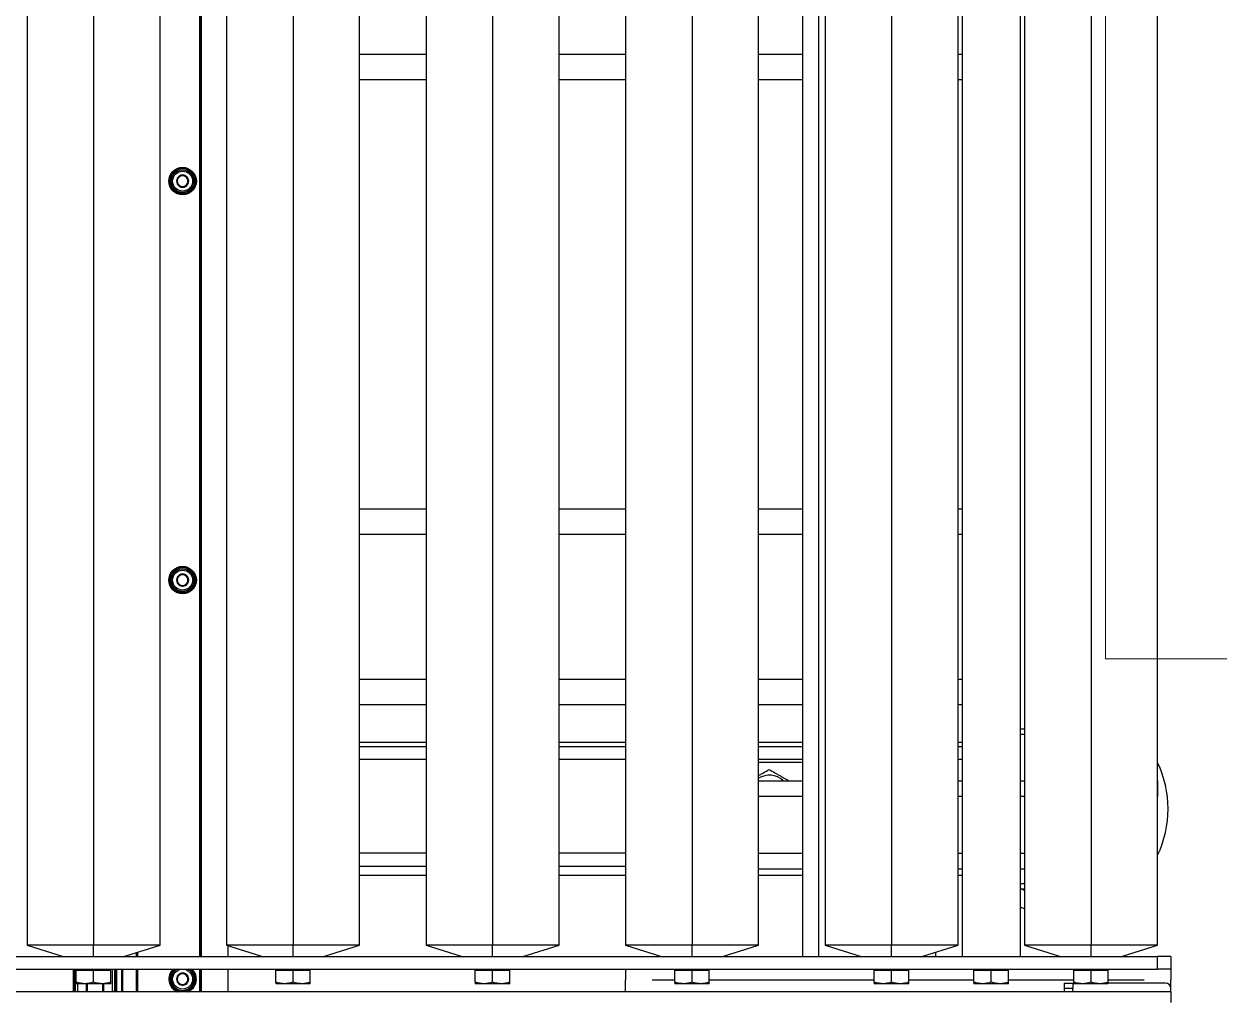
# Model space of a CAD drawing. Header units: millimetres. Extents: x -187347 to 135007, y -6415 to 292048.
# Drawn here: x -50219.6 to -49770.3, y 27103.5 to 27469.3 of the extents above; entities that cross this region are included whole.
import ezdxf

# ---------------------------------------------------------------- set-up
doc = ezdxf.new("R2010")
doc.units = ezdxf.units.MM
doc.header["$LTSCALE"] = 100
doc.layers.get('0').update_dxf_attribs({"lineweight": 18})
doc.layers.add('Layout CAT2', color=6, linetype='Continuous')
doc.layers.add('Layout Kromeka', color=1, linetype='Continuous', lineweight=5)

# ---------------------------------------------------------------- blocks, each defined once
blk = doc.blocks.new('25g245g2fd')
at = {"color": 0}
for p, q in [((21460.97, -2723.68), (21460.98, -3362.68)), ((21485.97, -2723.68), (21485.98, -3362.68)), ((21510.98, -3362.68), (21510.97, -2723.68)), ((21535.97, -2723.68), (21535.98, -3362.68)), ((21560.97, -2723.68), (21560.98, -3362.68)), ((21585.98, -3362.67), (21585.97, -2723.68)), ((21610.97, -2723.68), (21610.98, -3362.67)), ((21635.97, -2723.68), (21635.98, -3362.67)), ((21660.98, -3362.67), (21660.97, -2723.68)), ((21685.97, -2723.68), (21685.98, -3362.67)), ((21710.97, -2723.68), (21710.98, -3362.67)), ((21735.98, -3362.67), (21735.97, -2723.67)), ((21752.47, -2723.68), (21752.48, -3366.9)), ((21758.47, -2723.68), (21758.48, -3366.9)), ((21760.97, -2723.67), (21760.98, -3362.67)), ((21785.97, -2723.67), (21785.98, -3362.67)), ((21810.98, -3362.67), (21810.97, -2723.67)), ((21812.47, -2723.68), (21812.48, -3366.9)), ((21834.48, -3366.9), (21834.47, -2723.68)), ((21835.97, -2723.67), (21835.98, -3362.67)), ((21860.97, -2723.67), (21860.98, -3362.67)), ((21885.98, -3362.67), (21885.97, -2723.67)), ((21525.77, -2921.44), (21525.77, -3366.9)), ((21526.27, -2921.44), (21526.27, -3366.9)), ((21526.47, -2921.44), (21526.47, -3366.9)), ((21585.97, -3027.67), (21610.96, -3027.67)), ((21660.97, -3027.67), (21685.96, -3027.67)), ((21735.97, -3027.67), (21752.47, -3027.67)), ((21810.97, -3027.67), (21812.47, -3027.67)), ((21585.97, -3037.2), (21610.96, -3037.2)), ((21660.97, -3037.2), (21685.96, -3037.2)), ((21735.97, -3037.2), (21752.47, -3037.2)), ((21810.97, -3037.2), (21812.47, -3037.2)), ((21519.47, -3073.13), (21519.44, -3073.15)), ((21519.51, -3073.15), (21519.47, -3073.13)), ((21517.51, -3074.26), (21517.47, -3074.28)), ((21517.47, -3074.28), (21517.47, -3074.32)), ((21517.47, -3076.55), (21517.47, -3076.59)), ((21517.47, -3076.59), (21517.51, -3076.61)), ((21519.44, -3077.73), (21519.47, -3077.75)), ((21519.47, -3077.75), (21519.51, -3077.73)), ((21521.47, -3074.28), (21521.44, -3074.26)), ((21521.44, -3076.61), (21521.47, -3076.59)), ((21521.47, -3074.32), (21521.47, -3074.28)), ((21521.47, -3076.59), (21521.47, -3076.55)), ((21585.97, -3198.67), (21610.96, -3198.67)), ((21660.97, -3198.67), (21685.96, -3198.67)), ((21735.97, -3198.67), (21752.47, -3198.67)), ((21810.97, -3198.67), (21812.47, -3198.67)), ((21585.97, -3208.2), (21610.96, -3208.2)), ((21660.97, -3208.2), (21685.96, -3208.2)), ((21735.97, -3208.2), (21752.47, -3208.2)), ((21810.97, -3208.2), (21812.47, -3208.2)), ((21517.51, -3224.26), (21517.47, -3224.28)), ((21517.47, -3224.28), (21517.47, -3224.32)), ((21519.47, -3223.13), (21519.44, -3223.15)), ((21519.51, -3223.15), (21519.47, -3223.13)), ((21521.47, -3224.28), (21521.44, -3224.26)), ((21521.47, -3224.32), (21521.47, -3224.28)), ((21517.47, -3226.55), (21517.47, -3226.59)), ((21517.47, -3226.59), (21517.51, -3226.61)), ((21519.44, -3227.73), (21519.47, -3227.75)), ((21519.47, -3227.75), (21519.51, -3227.73)), ((21521.44, -3226.61), (21521.47, -3226.59)), ((21521.47, -3226.59), (21521.47, -3226.55)), ((21585.97, -3262.67), (21610.97, -3262.67)), ((21660.97, -3262.67), (21685.96, -3262.67)), ((21735.97, -3262.67), (21752.47, -3262.67)), ((21810.97, -3262.67), (21812.47, -3262.67)), ((21585.97, -3272.2), (21610.97, -3272.2)), ((21660.97, -3272.2), (21685.96, -3272.2)), ((21735.97, -3272.2), (21752.47, -3272.2)), ((21810.97, -3272.2), (21812.47, -3272.2)), ((21835.98, -3281.44), (21834.48, -3281.44)), ((21835.98, -3283.44), (21834.48, -3283.44)), ((21610.97, -3286.44), (21585.97, -3286.44)), ((21585.97, -3287.94), (21610.97, -3287.94)), ((21685.97, -3286.44), (21660.97, -3286.44)), ((21660.97, -3287.94), (21685.97, -3287.94)), ((21752.47, -3286.44), (21735.97, -3286.44)), ((21735.97, -3287.94), (21752.47, -3287.94)), ((21812.47, -3286.44), (21810.97, -3286.44)), ((21810.97, -3287.94), (21812.47, -3287.94)), ((21610.97, -3292.94), (21585.97, -3292.94)), ((21685.97, -3292.94), (21660.97, -3292.94)), ((21752.47, -3292.94), (21735.97, -3292.94)), ((21812.47, -3292.94), (21810.97, -3292.94)), ((21752.47, -3294.04), (21735.98, -3294.04)), ((21735.97, -3300.84), (21752.47, -3300.84)), ((21810.97, -3300.84), (21812.47, -3300.84)), ((21834.47, -3300.84), (21835.97, -3300.84)), ((21885.97, -3300.84), (21885.97, -3306.84)), ((21752.47, -3306.84), (21735.97, -3306.84)), ((21812.47, -3306.84), (21810.97, -3306.84)), ((21835.97, -3306.84), (21834.47, -3306.84)), ((21885.97, -3317.44), (21885.97, -3306.84)), ((21685.97, -3317.44), (21685.97, -3328.04)), ((21585.97, -3327.94), (21610.97, -3327.94)), ((21660.97, -3327.94), (21685.97, -3327.94)), ((21685.97, -3328.04), (21685.97, -3334.04)), ((21735.98, -3328.04), (21752.48, -3328.04)), ((21810.97, -3328.04), (21812.47, -3328.04)), ((21834.47, -3328.04), (21835.97, -3328.04)), ((21585.97, -3332.94), (21610.97, -3332.94)), ((21585.97, -3333), (21610.97, -3333)), ((21660.97, -3332.94), (21685.97, -3332.94)), ((21660.97, -3333), (21685.97, -3333)), ((21610.97, -3336.44), (21585.97, -3336.44)), ((21685.97, -3336.44), (21660.97, -3336.44)), ((21752.47, -3336.44), (21735.97, -3336.44)), ((21735.98, -3334.04), (21752.48, -3334.04)), ((21810.97, -3334.04), (21812.47, -3334.04)), ((21812.47, -3336.44), (21810.97, -3336.44)), ((21834.47, -3334.04), (21835.97, -3334.04)), ((21834.48, -3339.44), (21835.98, -3339.44)), ((21834.48, -3341.44), (21835.98, -3341.44)), ((21460.98, -3362.68), (21474.55, -3366.91)), ((21485.98, -3362.68), (21460.98, -3362.68)), ((21485.98, -3366.91), (21485.98, -3362.68)), ((21510.98, -3362.68), (21485.98, -3362.68)), ((21497.4, -3366.91), (21510.98, -3362.68)), ((21502.47, -3365.32), (21502.47, -3366.9)), ((21535.98, -3362.68), (21549.55, -3366.91)), ((21560.98, -3362.68), (21535.98, -3362.68)), ((21536.47, -3362.83), (21536.47, -3366.91)), ((21585.98, -3362.67), (21560.98, -3362.68)), ((21560.98, -3366.91), (21560.98, -3362.68)), ((21572.4, -3366.91), (21585.98, -3362.67)), ((21610.98, -3362.67), (21624.55, -3366.91)), ((21635.98, -3362.67), (21610.98, -3362.67)), ((21635.98, -3366.91), (21635.98, -3362.67)), ((21660.98, -3362.67), (21635.98, -3362.67)), ((21647.4, -3366.91), (21660.98, -3362.67)), ((21685.98, -3362.67), (21699.55, -3366.91)), ((21710.98, -3362.67), (21685.98, -3362.67)), ((21710.98, -3366.91), (21710.98, -3362.67)), ((21735.98, -3362.67), (21710.98, -3362.67)), ((21722.4, -3366.91), (21735.98, -3362.67)), ((21760.98, -3362.67), (21774.55, -3366.91)), ((21785.98, -3362.67), (21760.98, -3362.67)), ((21785.98, -3366.91), (21785.98, -3362.67)), ((21810.98, -3362.67), (21785.98, -3362.67)), ((21797.4, -3366.91), (21810.98, -3362.67)), ((21802.48, -3365.32), (21802.48, -3366.9)), ((21835.98, -3362.67), (21849.55, -3366.91)), ((21860.98, -3362.67), (21835.98, -3362.67)), ((21860.98, -3366.91), (21860.98, -3362.67)), ((21885.98, -3362.67), (21860.98, -3362.67)), ((21872.4, -3366.91), (21885.98, -3362.67)), ((21085.98, -3366.92), (21885.98, -3366.91)), ((21502.07, -3365.45), (21502.07, -3366.9)), ((21890.98, -3366.91), (21885.98, -3366.91)), ((21885.98, -3371.67), (21885.98, -3366.91)), ((21890.98, -3366.91), (21890.98, -3371.67)), ((21085.98, -3371.68), (21885.98, -3371.67)), ((21478.36, -3371.67), (21478.36, -3380.19)), ((21478.53, -3371.67), (21478.53, -3380.19)), ((21479.05, -3371.67), (21479.05, -3380.19)), ((21479.48, -3371.68), (21479.48, -3372.08)), ((21479.48, -3372.08), (21482.73, -3372.08)), ((21479.48, -3376.6), (21479.48, -3372.08)), ((21482.73, -3372.08), (21485.98, -3372.08)), ((21485.98, -3372.08), (21489.23, -3372.08)), ((21485.98, -3376.6), (21485.98, -3372.08)), ((21489.23, -3372.08), (21492.48, -3372.08)), ((21492.48, -3372.08), (21492.48, -3371.68)), ((21492.48, -3376.6), (21492.48, -3372.08)), ((21493.03, -3371.67), (21493.03, -3380.19)), ((21493.9, -3371.67), (21493.9, -3380.19)), ((21494.42, -3371.67), (21494.42, -3380.19)), ((21494.59, -3371.67), (21494.59, -3380.19)), ((21496.47, -3371.67), (21496.47, -3380.19)), ((21496.87, -3371.67), (21496.87, -3380.19)), ((21502.07, -3371.67), (21502.07, -3380.19)), ((21502.47, -3371.67), (21502.47, -3380.19)), ((21517.51, -3374.26), (21517.47, -3374.28)), ((21517.47, -3374.28), (21517.47, -3374.32)), ((21519.47, -3373.13), (21519.44, -3373.15)), ((21519.51, -3373.15), (21519.47, -3373.13)), ((21521.47, -3374.28), (21521.44, -3374.26)), ((21521.47, -3374.32), (21521.47, -3374.28)), ((21525.77, -3371.67), (21525.77, -3380.19)), ((21526.27, -3371.67), (21526.27, -3380.19)), ((21526.47, -3371.67), (21526.47, -3380.19)), ((21536.47, -3371.67), (21536.47, -3380.2)), ((21554.48, -3371.68), (21554.48, -3372.08)), ((21554.48, -3372.08), (21557.73, -3372.08)), ((21554.48, -3376.59), (21554.48, -3372.08)), ((21557.73, -3372.08), (21560.98, -3372.08)), ((21560.98, -3372.08), (21564.23, -3372.08)), ((21560.98, -3376.59), (21560.98, -3372.08)), ((21564.23, -3372.08), (21567.48, -3372.08)), ((21567.48, -3372.08), (21567.48, -3371.68)), ((21567.48, -3376.59), (21567.48, -3372.08)), ((21629.48, -3371.67), (21629.48, -3372.07)), ((21629.48, -3372.07), (21632.73, -3372.07)), ((21629.48, -3376.59), (21629.48, -3372.07)), ((21632.73, -3372.07), (21635.98, -3372.07)), ((21635.98, -3372.07), (21639.23, -3372.07)), ((21635.98, -3376.59), (21635.98, -3372.07)), ((21639.23, -3372.07), (21642.48, -3372.07)), ((21642.48, -3372.07), (21642.48, -3371.67)), ((21642.48, -3376.59), (21642.48, -3372.07)), ((21685.98, -3371.67), (21685.98, -3375.67)), ((21704.48, -3371.67), (21704.48, -3372.07)), ((21704.48, -3372.07), (21707.73, -3372.07)), ((21704.48, -3376.59), (21704.48, -3372.07)), ((21707.73, -3372.07), (21710.98, -3372.07)), ((21710.98, -3372.07), (21714.23, -3372.07)), ((21710.98, -3376.59), (21710.98, -3372.07)), ((21714.23, -3372.07), (21717.48, -3372.07)), ((21717.48, -3372.07), (21717.48, -3371.67)), ((21717.48, -3376.59), (21717.48, -3372.07)), ((21779.48, -3371.67), (21779.48, -3372.07)), ((21779.48, -3372.07), (21782.73, -3372.07)), ((21779.48, -3376.59), (21779.48, -3372.07)), ((21782.73, -3372.07), (21785.98, -3372.07)), ((21785.98, -3372.07), (21789.23, -3372.07)), ((21785.98, -3376.59), (21785.98, -3372.07)), ((21789.23, -3372.07), (21792.48, -3372.07)), ((21792.48, -3372.07), (21792.48, -3371.67)), ((21792.48, -3376.59), (21792.48, -3372.07)), ((21816.98, -3371.67), (21816.98, -3372.07)), ((21816.98, -3372.07), (21820.23, -3372.07)), ((21816.98, -3376.59), (21816.98, -3372.07)), ((21820.23, -3372.07), (21823.48, -3372.07)), ((21823.48, -3372.07), (21826.73, -3372.07)), ((21823.48, -3376.59), (21823.48, -3372.07)), ((21826.73, -3372.07), (21829.98, -3372.07)), ((21829.98, -3372.07), (21829.98, -3371.67)), ((21829.98, -3376.59), (21829.98, -3372.07)), ((21854.48, -3371.67), (21854.48, -3372.07)), ((21854.48, -3372.07), (21857.73, -3372.07)), ((21854.48, -3376.59), (21854.48, -3372.07)), ((21857.73, -3372.07), (21860.98, -3372.07)), ((21860.98, -3372.07), (21864.23, -3372.07)), ((21860.98, -3376.59), (21860.98, -3372.07)), ((21864.23, -3372.07), (21867.48, -3372.07)), ((21867.48, -3372.07), (21867.48, -3371.67)), ((21867.48, -3376.59), (21867.48, -3372.07)), ((21890.98, -3371.67), (21885.98, -3371.67)), ((21890.98, -3371.67), (21890.98, -3375.67)), ((21482.73, -3377.18), (21479.48, -3377.18)), ((21479.92, -3377.17), (21479.92, -3380.19)), ((21489.23, -3377.18), (21482.73, -3377.18)), ((21483.22, -3377.17), (21483.22, -3380.19)), ((21483.42, -3377.17), (21483.42, -3380.19)), ((21483.59, -3377.17), (21483.59, -3380.19)), ((21483.6, -3380.19), (21483.6, -3377.17)), ((21492.48, -3377.18), (21489.23, -3377.18)), ((21489.35, -3377.17), (21489.35, -3380.19)), ((21489.35, -3377.17), (21489.35, -3380.19)), ((21489.53, -3377.17), (21489.53, -3380.19)), ((21489.72, -3377.17), (21489.72, -3380.19)), ((21517.47, -3376.55), (21517.47, -3376.59)), ((21517.47, -3376.59), (21517.51, -3376.61)), ((21519.44, -3377.73), (21519.47, -3377.75)), ((21519.47, -3377.75), (21519.51, -3377.73)), ((21521.44, -3376.61), (21521.47, -3376.59)), ((21521.47, -3376.59), (21521.47, -3376.55)), ((21557.73, -3377.18), (21554.48, -3377.18)), ((21564.23, -3377.18), (21557.73, -3377.18)), ((21567.48, -3377.18), (21564.23, -3377.18)), ((21632.73, -3377.17), (21629.48, -3377.17)), ((21639.23, -3377.17), (21632.73, -3377.17)), ((21642.48, -3377.17), (21639.23, -3377.17)), ((21685.98, -3380.2), (21685.98, -3375.67)), ((21695.98, -3375.67), (21704.48, -3375.67)), ((21707.73, -3377.17), (21704.48, -3377.17)), ((21714.23, -3377.17), (21707.73, -3377.17)), ((21717.48, -3377.17), (21714.23, -3377.17)), ((21717.48, -3375.67), (21779.48, -3375.67)), ((21782.73, -3377.17), (21779.48, -3377.17)), ((21789.23, -3377.17), (21782.73, -3377.17)), ((21792.48, -3377.17), (21789.23, -3377.17)), ((21792.47, -3375.67), (21816.97, -3375.67)), ((21820.23, -3377.17), (21816.98, -3377.17)), ((21826.73, -3377.17), (21820.23, -3377.17)), ((21829.98, -3377.17), (21826.73, -3377.17)), ((21829.97, -3375.67), (21854.47, -3375.67)), ((21850.98, -3378.91), (21850.98, -3376.91)), ((21850.98, -3376.91), (21854.15, -3376.91)), ((21854.15, -3376.91), (21854.44, -3376.91)), ((21854.15, -3376.91), (21854.15, -3378.91)), ((21857.73, -3377.17), (21854.48, -3377.17)), ((21864.23, -3377.17), (21857.73, -3377.17)), ((21867.48, -3377.17), (21864.23, -3377.17)), ((21867.47, -3375.67), (21880.98, -3375.67)), ((21888.98, -3376.91), (21867.48, -3376.91)), ((21890.98, -3378.91), (21890.98, -3375.67)), ((21890.98, -3380.2), (21080.98, -3380.2)), ((21850.98, -3380.2), (21850.98, -3378.91)), ((21854.15, -3378.91), (21850.98, -3378.91)), ((21854.15, -3380.2), (21854.15, -3378.91)), ((21890.98, -3380.2), (21890.98, -3378.91)), ((21890.98, -3380.2), (21890.98, -3384.2))]:
    blk.add_line(p, q, dxfattribs=at)
for centre, radius in [((21519.47, -3075.44), 5.17), ((21519.47, -3075.44), 5), ((21519.47, -3075.44), 4.7), ((21519.47, -3075.44), 4.25), ((21519.47, -3075.44), 3.75), ((21519.47, -3225.44), 5.17), ((21519.47, -3225.44), 5), ((21519.47, -3225.44), 4.7), ((21519.47, -3225.44), 4.25), ((21519.47, -3225.44), 3.75), ((21519.47, -3375.44), 3.75)]:
    blk.add_circle(centre, radius, dxfattribs=at)
for centre, radius, start, end in [((21519.47, -3075.44), 2.29, 90.8518, 149.1482), ((21519.47, -3075.44), 2.29, 30.8518, 89.1482), ((21519.47, -3075.44), 2.29, 150.8518, 209.1482), ((21519.47, -3075.44), 2, 120, 180), ((21519.47, -3075.44), 2, 180, 240), ((21519.47, -3075.44), 2.29, 210.8518, 269.1482), ((21519.47, -3075.44), 2, 60, 120), ((21519.47, -3075.44), 2, 240, 300), ((21519.47, -3075.44), 2.29, 270.8518, 329.1482), ((21519.47, -3075.44), 2, 0, 60), ((21519.47, -3075.44), 2, 300, 0), ((21519.47, -3075.44), 2.29, 330.8518, 29.1482), ((21519.47, -3225.44), 2.29, 150.8518, 209.1482), ((21519.47, -3225.44), 2, 120, 180), ((21519.47, -3225.44), 2, 180, 240), ((21519.47, -3225.44), 2.29, 90.8518, 149.1482), ((21519.47, -3225.44), 2, 60, 120), ((21519.47, -3225.44), 2.29, 30.8518, 89.1482), ((21519.47, -3225.44), 2, 0, 60), ((21519.47, -3225.44), 2, 300, 0), ((21519.47, -3225.44), 2.29, 330.8518, 29.1482), ((21519.47, -3225.44), 2.29, 210.8518, 269.1482), ((21519.47, -3225.44), 2, 240, 300), ((21519.47, -3225.44), 2.29, 270.8518, 329.1482), ((21849.97, -3311.44), 40, 334.17, 25.8356), ((21739.97, -3306.44), 7.65, 47.0587, 121.5112), ((21849.97, -3311.44), 33.68, 242.9663, 245.4469), ((21849.97, -3311.44), 40, 247.2075, 249.5194), ((21519.47, -3375.44), 5.17, 133.3687, 247.0837), ((21519.47, -3375.44), 5, 131.2256, 252.36), ((21519.47, -3375.44), 4.7, 126.855, 270), ((21519.47, -3375.44), 4.25, 180, 62.2294), ((21519.47, -3375.44), 4.25, 117.765, 180), ((21519.47, -3375.44), 2.29, 150.8518, 209.1482), ((21519.47, -3375.44), 2, 120, 180), ((21519.47, -3375.44), 2.29, 90.8518, 149.1482), ((21519.47, -3375.44), 2, 60, 120), ((21519.47, -3375.44), 4.7, 270, 53.145), ((21519.47, -3375.44), 2.29, 30.8518, 89.1482), ((21519.47, -3375.44), 2, 0, 60), ((21519.47, -3375.44), 5, 287.64, 48.78), ((21519.47, -3375.44), 2.29, 330.8518, 29.1482), ((21519.47, -3375.44), 5.17, 292.9163, 46.6313), ((21519.47, -3375.44), 2, 180, 240), ((21519.47, -3375.44), 2.29, 210.8518, 269.1482), ((21519.47, -3375.44), 2, 240, 300), ((21519.47, -3375.44), 2.29, 270.8518, 329.1482), ((21519.47, -3375.44), 2, 300, 0), ((21888.98, -3378.91), 2, 0.0004, 90.0004)]:
    blk.add_arc(centre, radius, start, end, dxfattribs=at)
for points, knots in [([(21519.44, -3073.15), (21519.36, -3073.19), (21519.29, -3073.23), (21519.13, -3073.32), (21519.05, -3073.37), (21518.89, -3073.46), (21518.81, -3073.51), (21518.69, -3073.58), (21518.65, -3073.6), (21518.58, -3073.64), (21518.56, -3073.65), (21518.52, -3073.68), (21518.5, -3073.69), (21518.39, -3073.75), (21518.31, -3073.8), (21518.14, -3073.89), (21518.06, -3073.94), (21517.96, -3074), (21517.94, -3074.01), (21517.9, -3074.04), (21517.84, -3074.07), (21517.78, -3074.11), (21517.66, -3074.17), (21517.58, -3074.22), (21517.51, -3074.26)], [0, 0, 0, 0, 0.125, 0.125, 0.25, 0.25, 0.375, 0.375, 0.4375, 0.4375, 0.46875, 0.46875, 0.5, 0.5, 0.625, 0.625, 0.75, 0.75, 0.78125, 0.78125, 0.8125, 0.875, 0.875, 1, 1, 1, 1]), ([(21521.44, -3074.26), (21521.36, -3074.22), (21521.29, -3074.17), (21521.13, -3074.08), (21521.05, -3074.04), (21520.89, -3073.95), (21520.81, -3073.9), (21520.69, -3073.83), (21520.65, -3073.8), (21520.58, -3073.77), (21520.56, -3073.75), (21520.52, -3073.73), (21520.5, -3073.72), (21520.39, -3073.66), (21520.31, -3073.61), (21520.14, -3073.51), (21520.06, -3073.47), (21519.96, -3073.41), (21519.94, -3073.4), (21519.9, -3073.37), (21519.84, -3073.34), (21519.78, -3073.3), (21519.66, -3073.23), (21519.58, -3073.19), (21519.51, -3073.15)], [0, 0, 0, 0, 0.125, 0.125, 0.25, 0.25, 0.375, 0.375, 0.4375, 0.4375, 0.46875, 0.46875, 0.5, 0.5, 0.625, 0.625, 0.75, 0.75, 0.78125, 0.78125, 0.8125, 0.875, 0.875, 1, 1, 1, 1]), ([(21517.47, -3074.32), (21517.47, -3074.41), (21517.47, -3074.5), (21517.47, -3074.68), (21517.47, -3074.77), (21517.47, -3074.96), (21517.47, -3075.05), (21517.47, -3075.19), (21517.47, -3075.27), (21517.47, -3075.34), (21517.47, -3075.39), (21517.47, -3075.41), (21517.47, -3075.53), (21517.47, -3075.63), (21517.47, -3075.82), (21517.47, -3075.92), (21517.47, -3076.06), (21517.47, -3076.1), (21517.47, -3076.17), (21517.47, -3076.19), (21517.47, -3076.24), (21517.47, -3076.26), (21517.47, -3076.38), (21517.47, -3076.46), (21517.47, -3076.55)], [0, 0, 0, 0, 0.125, 0.125, 0.25, 0.25, 0.375, 0.375, 0.4375, 0.46875, 0.46875, 0.5, 0.5, 0.625, 0.625, 0.75, 0.75, 0.8125, 0.8125, 0.84375, 0.84375, 0.875, 0.875, 1, 1, 1, 1]), ([(21517.51, -3076.61), (21517.58, -3076.65), (21517.66, -3076.7), (21517.81, -3076.79), (21517.89, -3076.83), (21518.05, -3076.93), (21518.13, -3076.97), (21518.26, -3077.04), (21518.3, -3077.07), (21518.36, -3077.11), (21518.39, -3077.12), (21518.43, -3077.14), (21518.45, -3077.15), (21518.55, -3077.21), (21518.64, -3077.26), (21518.8, -3077.36), (21518.88, -3077.41), (21518.99, -3077.46), (21519.01, -3077.48), (21519.05, -3077.5), (21519.11, -3077.53), (21519.17, -3077.57), (21519.29, -3077.64), (21519.36, -3077.68), (21519.44, -3077.73)], [0, 0, 0, 0, 0.125, 0.125, 0.25, 0.25, 0.375, 0.375, 0.4375, 0.4375, 0.46875, 0.46875, 0.5, 0.5, 0.625, 0.625, 0.75, 0.75, 0.78125, 0.78125, 0.8125, 0.875, 0.875, 1, 1, 1, 1]), ([(21519.51, -3077.73), (21519.58, -3077.68), (21519.66, -3077.64), (21519.81, -3077.55), (21519.89, -3077.5), (21520.05, -3077.41), (21520.13, -3077.36), (21520.26, -3077.29), (21520.3, -3077.27), (21520.36, -3077.23), (21520.39, -3077.22), (21520.43, -3077.19), (21520.45, -3077.18), (21520.55, -3077.12), (21520.64, -3077.07), (21520.8, -3076.98), (21520.88, -3076.93), (21520.99, -3076.87), (21521.01, -3076.86), (21521.05, -3076.84), (21521.11, -3076.8), (21521.17, -3076.77), (21521.29, -3076.7), (21521.36, -3076.65), (21521.44, -3076.61)], [0, 0, 0, 0, 0.125, 0.125, 0.25, 0.25, 0.375, 0.375, 0.4375, 0.4375, 0.46875, 0.46875, 0.5, 0.5, 0.625, 0.625, 0.75, 0.75, 0.78125, 0.78125, 0.8125, 0.875, 0.875, 1, 1, 1, 1]), ([(21521.47, -3076.55), (21521.47, -3076.46), (21521.47, -3076.38), (21521.47, -3076.26), (21521.47, -3076.24), (21521.47, -3076.19), (21521.47, -3076.17), (21521.47, -3076.1), (21521.47, -3076.06), (21521.47, -3075.92), (21521.47, -3075.82), (21521.47, -3075.63), (21521.47, -3075.53), (21521.47, -3075.41), (21521.47, -3075.39), (21521.47, -3075.34), (21521.47, -3075.27), (21521.47, -3075.19), (21521.47, -3075.05), (21521.47, -3074.96), (21521.47, -3074.77), (21521.47, -3074.68), (21521.47, -3074.5), (21521.47, -3074.41), (21521.47, -3074.32)], [0, 0, 0, 0, 0.125, 0.125, 0.15625, 0.15625, 0.1875, 0.1875, 0.25, 0.25, 0.375, 0.375, 0.5, 0.5, 0.53125, 0.53125, 0.5625, 0.625, 0.625, 0.75, 0.75, 0.875, 0.875, 1, 1, 1, 1]), ([(21517.47, -3224.32), (21517.47, -3224.41), (21517.47, -3224.5), (21517.47, -3224.68), (21517.47, -3224.77), (21517.47, -3224.96), (21517.47, -3225.05), (21517.47, -3225.19), (21517.47, -3225.27), (21517.47, -3225.34), (21517.47, -3225.39), (21517.47, -3225.41), (21517.47, -3225.53), (21517.47, -3225.63), (21517.47, -3225.82), (21517.47, -3225.92), (21517.47, -3226.06), (21517.47, -3226.1), (21517.47, -3226.17), (21517.47, -3226.19), (21517.47, -3226.24), (21517.47, -3226.26), (21517.47, -3226.38), (21517.47, -3226.46), (21517.47, -3226.55)], [0, 0, 0, 0, 0.125, 0.125, 0.25, 0.25, 0.375, 0.375, 0.4375, 0.46875, 0.46875, 0.5, 0.5, 0.625, 0.625, 0.75, 0.75, 0.8125, 0.8125, 0.84375, 0.84375, 0.875, 0.875, 1, 1, 1, 1]), ([(21519.44, -3223.15), (21519.36, -3223.19), (21519.29, -3223.23), (21519.13, -3223.32), (21519.05, -3223.37), (21518.89, -3223.46), (21518.81, -3223.51), (21518.69, -3223.58), (21518.65, -3223.6), (21518.58, -3223.64), (21518.56, -3223.65), (21518.52, -3223.68), (21518.5, -3223.69), (21518.39, -3223.75), (21518.31, -3223.8), (21518.14, -3223.89), (21518.06, -3223.94), (21517.96, -3224), (21517.94, -3224.01), (21517.9, -3224.04), (21517.84, -3224.07), (21517.78, -3224.11), (21517.66, -3224.17), (21517.58, -3224.22), (21517.51, -3224.26)], [0, 0, 0, 0, 0.125, 0.125, 0.25, 0.25, 0.375, 0.375, 0.4375, 0.4375, 0.46875, 0.46875, 0.5, 0.5, 0.625, 0.625, 0.75, 0.75, 0.78125, 0.78125, 0.8125, 0.875, 0.875, 1, 1, 1, 1]), ([(21521.44, -3224.26), (21521.36, -3224.22), (21521.29, -3224.17), (21521.13, -3224.08), (21521.05, -3224.04), (21520.89, -3223.95), (21520.81, -3223.9), (21520.69, -3223.83), (21520.65, -3223.8), (21520.58, -3223.77), (21520.56, -3223.75), (21520.52, -3223.73), (21520.5, -3223.72), (21520.39, -3223.66), (21520.31, -3223.61), (21520.14, -3223.51), (21520.06, -3223.47), (21519.96, -3223.41), (21519.94, -3223.4), (21519.9, -3223.37), (21519.84, -3223.34), (21519.78, -3223.3), (21519.66, -3223.23), (21519.58, -3223.19), (21519.51, -3223.15)], [0, 0, 0, 0, 0.125, 0.125, 0.25, 0.25, 0.375, 0.375, 0.4375, 0.4375, 0.46875, 0.46875, 0.5, 0.5, 0.625, 0.625, 0.75, 0.75, 0.78125, 0.78125, 0.8125, 0.875, 0.875, 1, 1, 1, 1]), ([(21521.47, -3226.55), (21521.47, -3226.46), (21521.47, -3226.38), (21521.47, -3226.26), (21521.47, -3226.24), (21521.47, -3226.19), (21521.47, -3226.17), (21521.47, -3226.1), (21521.47, -3226.06), (21521.47, -3225.92), (21521.47, -3225.82), (21521.47, -3225.63), (21521.47, -3225.53), (21521.47, -3225.41), (21521.47, -3225.39), (21521.47, -3225.34), (21521.47, -3225.27), (21521.47, -3225.19), (21521.47, -3225.05), (21521.47, -3224.96), (21521.47, -3224.77), (21521.47, -3224.68), (21521.47, -3224.5), (21521.47, -3224.41), (21521.47, -3224.32)], [0, 0, 0, 0, 0.125, 0.125, 0.15625, 0.15625, 0.1875, 0.1875, 0.25, 0.25, 0.375, 0.375, 0.5, 0.5, 0.53125, 0.53125, 0.5625, 0.625, 0.625, 0.75, 0.75, 0.875, 0.875, 1, 1, 1, 1]), ([(21517.51, -3226.61), (21517.58, -3226.65), (21517.66, -3226.7), (21517.81, -3226.79), (21517.89, -3226.83), (21518.05, -3226.93), (21518.13, -3226.97), (21518.26, -3227.04), (21518.3, -3227.07), (21518.36, -3227.11), (21518.39, -3227.12), (21518.43, -3227.14), (21518.45, -3227.15), (21518.55, -3227.21), (21518.64, -3227.26), (21518.8, -3227.36), (21518.88, -3227.41), (21518.99, -3227.46), (21519.01, -3227.48), (21519.05, -3227.5), (21519.11, -3227.53), (21519.17, -3227.57), (21519.29, -3227.64), (21519.36, -3227.68), (21519.44, -3227.73)], [0, 0, 0, 0, 0.125, 0.125, 0.25, 0.25, 0.375, 0.375, 0.4375, 0.4375, 0.46875, 0.46875, 0.5, 0.5, 0.625, 0.625, 0.75, 0.75, 0.78125, 0.78125, 0.8125, 0.875, 0.875, 1, 1, 1, 1]), ([(21519.51, -3227.73), (21519.58, -3227.68), (21519.66, -3227.64), (21519.81, -3227.55), (21519.89, -3227.5), (21520.05, -3227.41), (21520.13, -3227.36), (21520.26, -3227.29), (21520.3, -3227.27), (21520.36, -3227.23), (21520.39, -3227.22), (21520.43, -3227.19), (21520.45, -3227.18), (21520.55, -3227.12), (21520.64, -3227.07), (21520.8, -3226.98), (21520.88, -3226.93), (21520.99, -3226.87), (21521.01, -3226.86), (21521.05, -3226.84), (21521.11, -3226.8), (21521.17, -3226.77), (21521.29, -3226.7), (21521.36, -3226.65), (21521.44, -3226.61)], [0, 0, 0, 0, 0.125, 0.125, 0.25, 0.25, 0.375, 0.375, 0.4375, 0.4375, 0.46875, 0.46875, 0.5, 0.5, 0.625, 0.625, 0.75, 0.75, 0.78125, 0.78125, 0.8125, 0.875, 0.875, 1, 1, 1, 1]), ([(21735.97, -3298.93), (21735.98, -3298.93), (21735.98, -3298.92), (21736.03, -3298.9), (21736.08, -3298.87), (21736.17, -3298.82), (21736.39, -3298.69), (21736.62, -3298.56), (21737.16, -3298.25), (21737.51, -3298.04), (21738.58, -3297.43), (21739.28, -3297.02), (21739.97, -3296.62)], [0, 0, 0, 0, 0.002759, 0.002759, 0.036, 0.036, 0.069242, 0.202207, 0.202207, 0.468138, 0.468138, 1, 1, 1, 1]), ([(21739.97, -3296.62), (21740.67, -3297.02), (21741.37, -3297.43), (21742.43, -3298.04), (21742.78, -3298.24), (21743.49, -3298.65), (21743.85, -3298.86), (21744.31, -3299.12), (21744.4, -3299.17), (21744.53, -3299.25), (21744.58, -3299.28), (21744.67, -3299.33), (21744.89, -3299.46), (21745.12, -3299.59), (21745.66, -3299.9), (21746.01, -3300.11), (21746.68, -3300.49), (21746.99, -3300.67), (21747.3, -3300.85)], [0, 0, 0, 0, 0.290835, 0.290835, 0.436253, 0.436253, 0.58167, 0.58167, 0.618025, 0.618025, 0.636202, 0.636202, 0.654379, 0.727088, 0.727088, 0.872505, 0.872505, 1, 1, 1, 1]), ([(21517.47, -3374.32), (21517.47, -3374.41), (21517.47, -3374.5), (21517.47, -3374.68), (21517.47, -3374.77), (21517.47, -3374.96), (21517.47, -3375.05), (21517.47, -3375.19), (21517.47, -3375.27), (21517.47, -3375.34), (21517.47, -3375.39), (21517.47, -3375.41), (21517.47, -3375.53), (21517.47, -3375.63), (21517.47, -3375.82), (21517.47, -3375.92), (21517.47, -3376.06), (21517.47, -3376.1), (21517.47, -3376.17), (21517.47, -3376.19), (21517.47, -3376.24), (21517.47, -3376.26), (21517.47, -3376.38), (21517.47, -3376.46), (21517.47, -3376.55)], [0, 0, 0, 0, 0.125, 0.125, 0.25, 0.25, 0.375, 0.375, 0.4375, 0.46875, 0.46875, 0.5, 0.5, 0.625, 0.625, 0.75, 0.75, 0.8125, 0.8125, 0.84375, 0.84375, 0.875, 0.875, 1, 1, 1, 1]), ([(21519.44, -3373.15), (21519.36, -3373.19), (21519.29, -3373.23), (21519.13, -3373.32), (21519.05, -3373.37), (21518.89, -3373.46), (21518.81, -3373.51), (21518.69, -3373.58), (21518.65, -3373.6), (21518.58, -3373.64), (21518.56, -3373.65), (21518.52, -3373.68), (21518.5, -3373.69), (21518.39, -3373.75), (21518.31, -3373.8), (21518.14, -3373.89), (21518.06, -3373.94), (21517.96, -3374), (21517.94, -3374.01), (21517.9, -3374.04), (21517.84, -3374.07), (21517.78, -3374.11), (21517.66, -3374.17), (21517.58, -3374.22), (21517.51, -3374.26)], [0, 0, 0, 0, 0.125, 0.125, 0.25, 0.25, 0.375, 0.375, 0.4375, 0.4375, 0.46875, 0.46875, 0.5, 0.5, 0.625, 0.625, 0.75, 0.75, 0.78125, 0.78125, 0.8125, 0.875, 0.875, 1, 1, 1, 1]), ([(21521.44, -3374.26), (21521.36, -3374.22), (21521.29, -3374.17), (21521.13, -3374.08), (21521.05, -3374.04), (21520.89, -3373.95), (21520.81, -3373.9), (21520.69, -3373.83), (21520.65, -3373.8), (21520.58, -3373.77), (21520.56, -3373.75), (21520.52, -3373.73), (21520.5, -3373.72), (21520.39, -3373.66), (21520.31, -3373.61), (21520.14, -3373.51), (21520.06, -3373.47), (21519.96, -3373.41), (21519.94, -3373.4), (21519.9, -3373.37), (21519.84, -3373.34), (21519.78, -3373.3), (21519.66, -3373.23), (21519.58, -3373.19), (21519.51, -3373.15)], [0, 0, 0, 0, 0.125, 0.125, 0.25, 0.25, 0.375, 0.375, 0.4375, 0.4375, 0.46875, 0.46875, 0.5, 0.5, 0.625, 0.625, 0.75, 0.75, 0.78125, 0.78125, 0.8125, 0.875, 0.875, 1, 1, 1, 1]), ([(21521.47, -3376.55), (21521.47, -3376.46), (21521.47, -3376.38), (21521.47, -3376.26), (21521.47, -3376.24), (21521.47, -3376.19), (21521.47, -3376.17), (21521.47, -3376.1), (21521.47, -3376.06), (21521.47, -3375.92), (21521.47, -3375.82), (21521.47, -3375.63), (21521.47, -3375.53), (21521.47, -3375.41), (21521.47, -3375.39), (21521.47, -3375.34), (21521.47, -3375.27), (21521.47, -3375.19), (21521.47, -3375.05), (21521.47, -3374.96), (21521.47, -3374.77), (21521.47, -3374.68), (21521.47, -3374.5), (21521.47, -3374.41), (21521.47, -3374.32)], [0, 0, 0, 0, 0.125, 0.125, 0.15625, 0.15625, 0.1875, 0.1875, 0.25, 0.25, 0.375, 0.375, 0.5, 0.5, 0.53125, 0.53125, 0.5625, 0.625, 0.625, 0.75, 0.75, 0.875, 0.875, 1, 1, 1, 1]), ([(21479.48, -3376.6), (21479.48, -3376.68), (21479.48, -3376.76), (21479.48, -3376.91), (21479.48, -3376.97), (21479.48, -3377.04), (21479.48, -3377.08), (21479.48, -3377.11), (21479.48, -3377.12), (21479.48, -3377.13), (21479.48, -3377.13), (21479.48, -3377.16), (21479.48, -3377.18), (21479.48, -3377.18)], [0, 0, 0, 0, 0.250358, 0.250358, 0.500717, 0.500717, 0.625896, 0.688486, 0.719781, 0.719781, 0.751075, 0.751075, 1, 1, 1, 1]), ([(21482.73, -3377.18), (21482.66, -3377.18), (21482.59, -3377.17), (21482.45, -3377.17), (21482.38, -3377.17), (21482.17, -3377.16), (21482.04, -3377.15), (21481.62, -3377.11), (21481.35, -3377.07), (21480.54, -3376.92), (21480.01, -3376.77), (21479.48, -3376.6)], [0, 0, 0, 0, 0.0625, 0.0625, 0.125, 0.125, 0.25, 0.25, 0.5, 0.5, 1, 1, 1, 1]), ([(21485.98, -3376.6), (21485.44, -3376.77), (21484.91, -3376.92), (21484.1, -3377.07), (21483.82, -3377.11), (21483.28, -3377.16), (21483, -3377.18), (21482.73, -3377.18)], [0, 0, 0, 0, 0.5, 0.5, 0.75, 0.75, 1, 1, 1, 1]), ([(21489.23, -3377.18), (21489.16, -3377.18), (21489.09, -3377.17), (21488.95, -3377.17), (21488.88, -3377.17), (21488.67, -3377.16), (21488.54, -3377.15), (21488.12, -3377.11), (21487.85, -3377.07), (21487.04, -3376.92), (21486.51, -3376.77), (21485.98, -3376.6)], [0, 0, 0, 0, 0.0625, 0.0625, 0.125, 0.125, 0.25, 0.25, 0.5, 0.5, 1, 1, 1, 1]), ([(21492.48, -3376.6), (21491.94, -3376.77), (21491.41, -3376.92), (21490.6, -3377.07), (21490.32, -3377.11), (21489.78, -3377.16), (21489.5, -3377.18), (21489.23, -3377.18)], [0, 0, 0, 0, 0.5, 0.5, 0.75, 0.75, 1, 1, 1, 1]), ([(21492.48, -3377.18), (21492.48, -3377.18), (21492.48, -3377.16), (21492.48, -3377.13), (21492.48, -3377.13), (21492.48, -3377.12), (21492.48, -3377.11), (21492.48, -3377.08), (21492.48, -3377.04), (21492.48, -3376.97), (21492.48, -3376.91), (21492.48, -3376.76), (21492.48, -3376.68), (21492.48, -3376.6)], [0, 0, 0, 0, 0.25, 0.25, 0.28125, 0.28125, 0.3125, 0.375, 0.5, 0.5, 0.75, 0.75, 1, 1, 1, 1]), ([(21517.51, -3376.61), (21517.58, -3376.65), (21517.66, -3376.7), (21517.81, -3376.79), (21517.89, -3376.83), (21518.05, -3376.93), (21518.13, -3376.97), (21518.26, -3377.04), (21518.3, -3377.07), (21518.36, -3377.11), (21518.39, -3377.12), (21518.43, -3377.14), (21518.45, -3377.15), (21518.55, -3377.21), (21518.64, -3377.26), (21518.8, -3377.36), (21518.88, -3377.41), (21518.99, -3377.46), (21519.01, -3377.48), (21519.05, -3377.5), (21519.11, -3377.53), (21519.17, -3377.57), (21519.29, -3377.64), (21519.36, -3377.68), (21519.44, -3377.73)], [0, 0, 0, 0, 0.125, 0.125, 0.25, 0.25, 0.375, 0.375, 0.4375, 0.4375, 0.46875, 0.46875, 0.5, 0.5, 0.625, 0.625, 0.75, 0.75, 0.78125, 0.78125, 0.8125, 0.875, 0.875, 1, 1, 1, 1]), ([(21519.51, -3377.73), (21519.58, -3377.68), (21519.66, -3377.64), (21519.81, -3377.55), (21519.89, -3377.5), (21520.05, -3377.41), (21520.13, -3377.36), (21520.26, -3377.29), (21520.3, -3377.27), (21520.36, -3377.23), (21520.39, -3377.22), (21520.43, -3377.19), (21520.45, -3377.18), (21520.55, -3377.12), (21520.64, -3377.07), (21520.8, -3376.98), (21520.88, -3376.93), (21520.99, -3376.87), (21521.01, -3376.86), (21521.05, -3376.84), (21521.11, -3376.8), (21521.17, -3376.77), (21521.29, -3376.7), (21521.36, -3376.65), (21521.44, -3376.61)], [0, 0, 0, 0, 0.125, 0.125, 0.25, 0.25, 0.375, 0.375, 0.4375, 0.4375, 0.46875, 0.46875, 0.5, 0.5, 0.625, 0.625, 0.75, 0.75, 0.78125, 0.78125, 0.8125, 0.875, 0.875, 1, 1, 1, 1]), ([(21554.48, -3376.59), (21554.48, -3376.68), (21554.48, -3376.76), (21554.48, -3376.9), (21554.48, -3376.97), (21554.48, -3377.04), (21554.48, -3377.08), (21554.48, -3377.11), (21554.48, -3377.12), (21554.48, -3377.13), (21554.48, -3377.13), (21554.48, -3377.16), (21554.48, -3377.18), (21554.48, -3377.18)], [0, 0, 0, 0, 0.250358, 0.250358, 0.500717, 0.500717, 0.625896, 0.688486, 0.719781, 0.719781, 0.751075, 0.751075, 1, 1, 1, 1]), ([(21557.73, -3377.18), (21557.66, -3377.18), (21557.59, -3377.17), (21557.45, -3377.17), (21557.38, -3377.17), (21557.17, -3377.16), (21557.04, -3377.15), (21556.62, -3377.11), (21556.35, -3377.07), (21555.54, -3376.92), (21555.01, -3376.77), (21554.48, -3376.59)], [0, 0, 0, 0, 0.0625, 0.0625, 0.125, 0.125, 0.25, 0.25, 0.5, 0.5, 1, 1, 1, 1]), ([(21560.98, -3376.59), (21560.44, -3376.77), (21559.91, -3376.92), (21559.1, -3377.07), (21558.82, -3377.11), (21558.28, -3377.16), (21558, -3377.18), (21557.73, -3377.18)], [0, 0, 0, 0, 0.5, 0.5, 0.75, 0.75, 1, 1, 1, 1]), ([(21564.23, -3377.18), (21564.16, -3377.18), (21564.09, -3377.17), (21563.95, -3377.17), (21563.88, -3377.17), (21563.67, -3377.16), (21563.54, -3377.15), (21563.12, -3377.11), (21562.85, -3377.07), (21562.04, -3376.92), (21561.51, -3376.77), (21560.98, -3376.59)], [0, 0, 0, 0, 0.0625, 0.0625, 0.125, 0.125, 0.25, 0.25, 0.5, 0.5, 1, 1, 1, 1]), ([(21567.48, -3376.59), (21566.94, -3376.77), (21566.41, -3376.92), (21565.6, -3377.07), (21565.32, -3377.11), (21564.78, -3377.16), (21564.5, -3377.18), (21564.23, -3377.18)], [0, 0, 0, 0, 0.5, 0.5, 0.75, 0.75, 1, 1, 1, 1]), ([(21567.48, -3377.18), (21567.48, -3377.18), (21567.48, -3377.16), (21567.48, -3377.13), (21567.48, -3377.13), (21567.48, -3377.12), (21567.48, -3377.11), (21567.48, -3377.08), (21567.48, -3377.04), (21567.48, -3376.97), (21567.48, -3376.9), (21567.48, -3376.76), (21567.48, -3376.68), (21567.48, -3376.59)], [0, 0, 0, 0, 0.25, 0.25, 0.28125, 0.28125, 0.3125, 0.375, 0.5, 0.5, 0.75, 0.75, 1, 1, 1, 1]), ([(21629.48, -3376.59), (21629.48, -3376.68), (21629.48, -3376.76), (21629.48, -3376.9), (21629.48, -3376.97), (21629.48, -3377.04), (21629.48, -3377.08), (21629.48, -3377.11), (21629.48, -3377.12), (21629.48, -3377.13), (21629.48, -3377.13), (21629.48, -3377.16), (21629.48, -3377.17), (21629.48, -3377.17)], [0, 0, 0, 0, 0.250358, 0.250358, 0.500717, 0.500717, 0.625896, 0.688486, 0.719781, 0.719781, 0.751075, 0.751075, 1, 1, 1, 1]), ([(21632.73, -3377.17), (21632.66, -3377.17), (21632.59, -3377.17), (21632.45, -3377.17), (21632.38, -3377.17), (21632.17, -3377.16), (21632.04, -3377.15), (21631.62, -3377.11), (21631.35, -3377.07), (21630.54, -3376.92), (21630.01, -3376.77), (21629.48, -3376.59)], [0, 0, 0, 0, 0.0625, 0.0625, 0.125, 0.125, 0.25, 0.25, 0.5, 0.5, 1, 1, 1, 1]), ([(21635.98, -3376.59), (21635.44, -3376.77), (21634.91, -3376.92), (21634.1, -3377.07), (21633.82, -3377.11), (21633.28, -3377.16), (21633, -3377.17), (21632.73, -3377.17)], [0, 0, 0, 0, 0.5, 0.5, 0.75, 0.75, 1, 1, 1, 1]), ([(21639.23, -3377.17), (21639.16, -3377.17), (21639.09, -3377.17), (21638.95, -3377.17), (21638.88, -3377.17), (21638.67, -3377.16), (21638.54, -3377.15), (21638.12, -3377.11), (21637.85, -3377.07), (21637.04, -3376.92), (21636.51, -3376.77), (21635.98, -3376.59)], [0, 0, 0, 0, 0.0625, 0.0625, 0.125, 0.125, 0.25, 0.25, 0.5, 0.5, 1, 1, 1, 1]), ([(21642.48, -3376.59), (21641.94, -3376.77), (21641.41, -3376.92), (21640.6, -3377.07), (21640.32, -3377.11), (21639.78, -3377.16), (21639.5, -3377.17), (21639.23, -3377.17)], [0, 0, 0, 0, 0.5, 0.5, 0.75, 0.75, 1, 1, 1, 1]), ([(21642.48, -3377.17), (21642.48, -3377.17), (21642.48, -3377.16), (21642.48, -3377.13), (21642.48, -3377.13), (21642.48, -3377.12), (21642.48, -3377.11), (21642.48, -3377.08), (21642.48, -3377.04), (21642.48, -3376.97), (21642.48, -3376.9), (21642.48, -3376.76), (21642.48, -3376.68), (21642.48, -3376.59)], [0, 0, 0, 0, 0.25, 0.25, 0.28125, 0.28125, 0.3125, 0.375, 0.5, 0.5, 0.75, 0.75, 1, 1, 1, 1]), ([(21704.48, -3376.59), (21704.48, -3376.68), (21704.48, -3376.76), (21704.48, -3376.9), (21704.48, -3376.97), (21704.48, -3377.04), (21704.48, -3377.08), (21704.48, -3377.11), (21704.48, -3377.12), (21704.48, -3377.13), (21704.48, -3377.13), (21704.48, -3377.16), (21704.48, -3377.17), (21704.48, -3377.17)], [0, 0, 0, 0, 0.250358, 0.250358, 0.500717, 0.500717, 0.625896, 0.688486, 0.719781, 0.719781, 0.751075, 0.751075, 1, 1, 1, 1]), ([(21707.73, -3377.17), (21707.66, -3377.17), (21707.59, -3377.17), (21707.45, -3377.17), (21707.38, -3377.17), (21707.17, -3377.16), (21707.04, -3377.15), (21706.62, -3377.11), (21706.35, -3377.07), (21705.54, -3376.92), (21705.01, -3376.77), (21704.48, -3376.59)], [0, 0, 0, 0, 0.0625, 0.0625, 0.125, 0.125, 0.25, 0.25, 0.5, 0.5, 1, 1, 1, 1]), ([(21710.98, -3376.59), (21710.44, -3376.77), (21709.91, -3376.92), (21709.1, -3377.07), (21708.82, -3377.11), (21708.28, -3377.16), (21708, -3377.17), (21707.73, -3377.17)], [0, 0, 0, 0, 0.5, 0.5, 0.75, 0.75, 1, 1, 1, 1]), ([(21714.23, -3377.17), (21714.16, -3377.17), (21714.09, -3377.17), (21713.95, -3377.17), (21713.88, -3377.17), (21713.67, -3377.16), (21713.54, -3377.15), (21713.12, -3377.11), (21712.85, -3377.07), (21712.04, -3376.92), (21711.51, -3376.77), (21710.98, -3376.59)], [0, 0, 0, 0, 0.0625, 0.0625, 0.125, 0.125, 0.25, 0.25, 0.5, 0.5, 1, 1, 1, 1]), ([(21717.48, -3376.59), (21716.94, -3376.77), (21716.41, -3376.92), (21715.6, -3377.07), (21715.32, -3377.11), (21714.78, -3377.16), (21714.5, -3377.17), (21714.23, -3377.17)], [0, 0, 0, 0, 0.5, 0.5, 0.75, 0.75, 1, 1, 1, 1]), ([(21717.48, -3377.17), (21717.48, -3377.17), (21717.48, -3377.16), (21717.48, -3377.13), (21717.48, -3377.13), (21717.48, -3377.12), (21717.48, -3377.11), (21717.48, -3377.08), (21717.48, -3377.04), (21717.48, -3376.97), (21717.48, -3376.9), (21717.48, -3376.76), (21717.48, -3376.68), (21717.48, -3376.59)], [0, 0, 0, 0, 0.25, 0.25, 0.28125, 0.28125, 0.3125, 0.375, 0.5, 0.5, 0.75, 0.75, 1, 1, 1, 1]), ([(21779.48, -3376.59), (21779.48, -3376.68), (21779.48, -3376.76), (21779.48, -3376.9), (21779.48, -3376.96), (21779.48, -3377.04), (21779.48, -3377.08), (21779.48, -3377.11), (21779.48, -3377.12), (21779.48, -3377.13), (21779.48, -3377.13), (21779.48, -3377.16), (21779.48, -3377.17), (21779.48, -3377.17)], [0, 0, 0, 0, 0.250358, 0.250358, 0.500717, 0.500717, 0.625896, 0.688486, 0.719781, 0.719781, 0.751075, 0.751075, 1, 1, 1, 1]), ([(21782.73, -3377.17), (21782.66, -3377.17), (21782.59, -3377.17), (21782.45, -3377.17), (21782.38, -3377.17), (21782.17, -3377.16), (21782.04, -3377.15), (21781.62, -3377.11), (21781.35, -3377.07), (21780.54, -3376.92), (21780.01, -3376.77), (21779.48, -3376.59)], [0, 0, 0, 0, 0.0625, 0.0625, 0.125, 0.125, 0.25, 0.25, 0.5, 0.5, 1, 1, 1, 1]), ([(21785.98, -3376.59), (21785.44, -3376.77), (21784.91, -3376.92), (21784.1, -3377.07), (21783.82, -3377.11), (21783.28, -3377.16), (21783, -3377.17), (21782.73, -3377.17)], [0, 0, 0, 0, 0.5, 0.5, 0.75, 0.75, 1, 1, 1, 1]), ([(21789.23, -3377.17), (21789.16, -3377.17), (21789.09, -3377.17), (21788.95, -3377.17), (21788.88, -3377.17), (21788.67, -3377.16), (21788.54, -3377.15), (21788.12, -3377.11), (21787.85, -3377.07), (21787.04, -3376.92), (21786.51, -3376.77), (21785.98, -3376.59)], [0, 0, 0, 0, 0.0625, 0.0625, 0.125, 0.125, 0.25, 0.25, 0.5, 0.5, 1, 1, 1, 1]), ([(21792.48, -3376.59), (21791.94, -3376.77), (21791.41, -3376.92), (21790.6, -3377.07), (21790.32, -3377.11), (21789.78, -3377.16), (21789.5, -3377.17), (21789.23, -3377.17)], [0, 0, 0, 0, 0.5, 0.5, 0.75, 0.75, 1, 1, 1, 1]), ([(21792.48, -3377.17), (21792.48, -3377.17), (21792.48, -3377.16), (21792.48, -3377.13), (21792.48, -3377.13), (21792.48, -3377.12), (21792.48, -3377.11), (21792.48, -3377.08), (21792.48, -3377.04), (21792.48, -3376.96), (21792.48, -3376.9), (21792.48, -3376.76), (21792.48, -3376.68), (21792.48, -3376.59)], [0, 0, 0, 0, 0.25, 0.25, 0.28125, 0.28125, 0.3125, 0.375, 0.5, 0.5, 0.75, 0.75, 1, 1, 1, 1]), ([(21816.98, -3376.59), (21816.98, -3376.68), (21816.98, -3376.76), (21816.98, -3376.9), (21816.98, -3376.96), (21816.98, -3377.04), (21816.98, -3377.07), (21816.98, -3377.11), (21816.98, -3377.12), (21816.98, -3377.13), (21816.98, -3377.13), (21816.98, -3377.16), (21816.98, -3377.17), (21816.98, -3377.17)], [0, 0, 0, 0, 0.250358, 0.250358, 0.500717, 0.500717, 0.625896, 0.688486, 0.719781, 0.719781, 0.751075, 0.751075, 1, 1, 1, 1]), ([(21820.23, -3377.17), (21820.16, -3377.17), (21820.09, -3377.17), (21819.95, -3377.17), (21819.88, -3377.17), (21819.67, -3377.16), (21819.54, -3377.15), (21819.12, -3377.11), (21818.85, -3377.07), (21818.04, -3376.92), (21817.51, -3376.77), (21816.98, -3376.59)], [0, 0, 0, 0, 0.0625, 0.0625, 0.125, 0.125, 0.25, 0.25, 0.5, 0.5, 1, 1, 1, 1]), ([(21823.48, -3376.59), (21822.94, -3376.77), (21822.41, -3376.92), (21821.6, -3377.07), (21821.32, -3377.11), (21820.78, -3377.16), (21820.5, -3377.17), (21820.23, -3377.17)], [0, 0, 0, 0, 0.5, 0.5, 0.75, 0.75, 1, 1, 1, 1]), ([(21826.73, -3377.17), (21826.66, -3377.17), (21826.59, -3377.17), (21826.45, -3377.17), (21826.38, -3377.17), (21826.17, -3377.16), (21826.04, -3377.15), (21825.62, -3377.11), (21825.35, -3377.07), (21824.54, -3376.92), (21824.01, -3376.77), (21823.48, -3376.59)], [0, 0, 0, 0, 0.0625, 0.0625, 0.125, 0.125, 0.25, 0.25, 0.5, 0.5, 1, 1, 1, 1]), ([(21829.98, -3376.59), (21829.44, -3376.77), (21828.91, -3376.92), (21828.1, -3377.07), (21827.82, -3377.11), (21827.28, -3377.16), (21827, -3377.17), (21826.73, -3377.17)], [0, 0, 0, 0, 0.5, 0.5, 0.75, 0.75, 1, 1, 1, 1]), ([(21829.98, -3377.17), (21829.98, -3377.17), (21829.98, -3377.16), (21829.98, -3377.13), (21829.98, -3377.13), (21829.98, -3377.12), (21829.98, -3377.11), (21829.98, -3377.07), (21829.98, -3377.04), (21829.98, -3376.96), (21829.98, -3376.9), (21829.98, -3376.76), (21829.98, -3376.68), (21829.98, -3376.59)], [0, 0, 0, 0, 0.25, 0.25, 0.28125, 0.28125, 0.3125, 0.375, 0.5, 0.5, 0.75, 0.75, 1, 1, 1, 1]), ([(21854.48, -3376.59), (21854.48, -3376.68), (21854.48, -3376.76), (21854.48, -3376.9), (21854.48, -3376.96), (21854.48, -3377.04), (21854.48, -3377.07), (21854.48, -3377.11), (21854.48, -3377.12), (21854.48, -3377.13), (21854.48, -3377.13), (21854.48, -3377.16), (21854.48, -3377.17), (21854.48, -3377.17)], [0, 0, 0, 0, 0.250358, 0.250358, 0.500717, 0.500717, 0.625896, 0.688486, 0.719781, 0.719781, 0.751075, 0.751075, 1, 1, 1, 1]), ([(21857.73, -3377.17), (21857.66, -3377.17), (21857.59, -3377.17), (21857.45, -3377.17), (21857.38, -3377.17), (21857.17, -3377.16), (21857.04, -3377.15), (21856.62, -3377.11), (21856.35, -3377.07), (21855.54, -3376.92), (21855.01, -3376.77), (21854.48, -3376.59)], [0, 0, 0, 0, 0.0625, 0.0625, 0.125, 0.125, 0.25, 0.25, 0.5, 0.5, 1, 1, 1, 1]), ([(21860.98, -3376.59), (21860.44, -3376.77), (21859.91, -3376.92), (21859.1, -3377.07), (21858.82, -3377.11), (21858.28, -3377.16), (21858, -3377.17), (21857.73, -3377.17)], [0, 0, 0, 0, 0.5, 0.5, 0.75, 0.75, 1, 1, 1, 1]), ([(21864.23, -3377.17), (21864.16, -3377.17), (21864.09, -3377.17), (21863.95, -3377.17), (21863.88, -3377.17), (21863.67, -3377.16), (21863.54, -3377.15), (21863.12, -3377.11), (21862.85, -3377.07), (21862.04, -3376.92), (21861.51, -3376.77), (21860.98, -3376.59)], [0, 0, 0, 0, 0.0625, 0.0625, 0.125, 0.125, 0.25, 0.25, 0.5, 0.5, 1, 1, 1, 1]), ([(21867.48, -3376.59), (21866.94, -3376.77), (21866.41, -3376.92), (21865.6, -3377.07), (21865.32, -3377.11), (21864.78, -3377.16), (21864.5, -3377.17), (21864.23, -3377.17)], [0, 0, 0, 0, 0.5, 0.5, 0.75, 0.75, 1, 1, 1, 1]), ([(21867.48, -3377.17), (21867.48, -3377.17), (21867.48, -3377.16), (21867.48, -3377.13), (21867.48, -3377.13), (21867.48, -3377.12), (21867.48, -3377.11), (21867.48, -3377.07), (21867.48, -3377.04), (21867.48, -3376.96), (21867.48, -3376.9), (21867.48, -3376.76), (21867.48, -3376.68), (21867.48, -3376.59)], [0, 0, 0, 0, 0.25, 0.25, 0.28125, 0.28125, 0.3125, 0.375, 0.5, 0.5, 0.75, 0.75, 1, 1, 1, 1])]:
    blk.add_open_spline(points, degree=3, knots=knots, dxfattribs=at)
blk = doc.blocks.new('*U71')
at = {"ltscale": 10}
for p in [(4200, -400), (10800, 100)]:
    blk.add_line(p, (4200, 100), dxfattribs=at)

msp = doc.modelspace()

# ---------------------------------------------------------------- block references
at = {"layer": 'Layout CAT2'}
msp.add_blockref('25g245g2fd', (-71679.42, 30485.66, -3.45), dxfattribs=at)
at = {"layer": 'Layout Kromeka', "xscale": -1, "rotation": 180}
msp.add_blockref('*U71', (-54013.03, 27330.68), dxfattribs=at)

doc.saveas('drawing.dxf')
